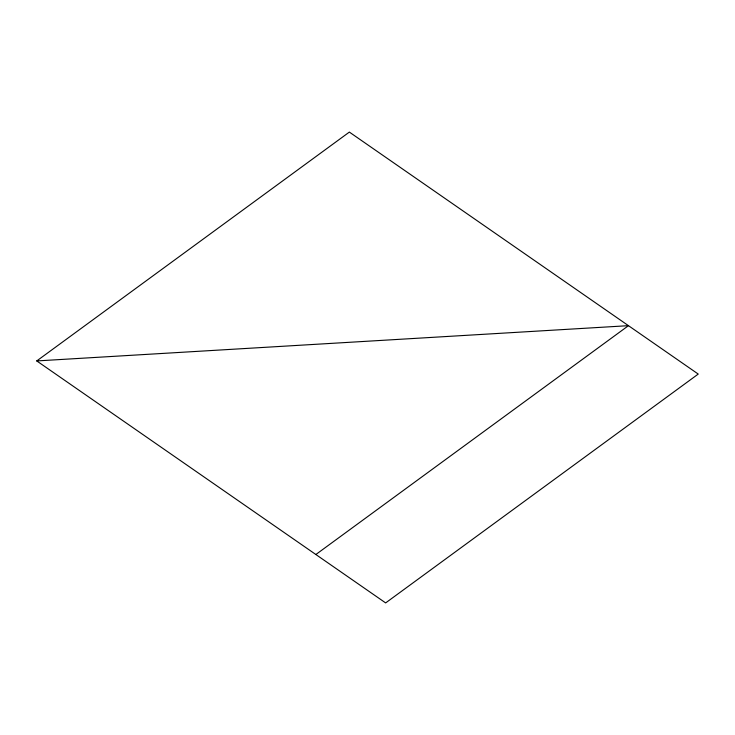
<?xml version="1.0" encoding="UTF-8"?>
<svg xmlns="http://www.w3.org/2000/svg" width="735" height="735" viewBox="0 0 735 735"><rect width="100%" height="100%" fill="white"/><g stroke="black" fill="none" stroke-linecap="round" stroke-linejoin="round"><path stroke-width="1.1" d="M36.75 360.931L349.355 132.089L698.25 374.069L385.645 602.911L36.75 360.931L628.471 325.669L315.866 554.512"/></g></svg>
